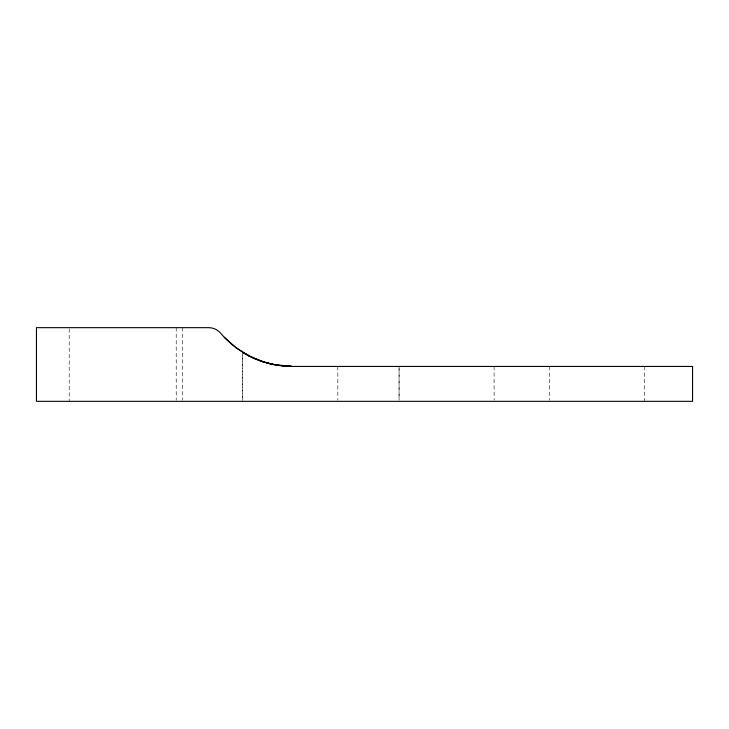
<?xml version="1.0" encoding="UTF-8"?>
<svg xmlns="http://www.w3.org/2000/svg" width="729" height="729" viewBox="0 0 729 729"><rect width="100%" height="100%" fill="white"/><g stroke="black" fill="none" stroke-linecap="round" stroke-linejoin="round"><path stroke-width="0.55" stroke-dasharray="3.65 2.73" d="M644.308 366.441L644.308 401.333M549.374 366.441L549.393 400.203M494.089 366.441L494.116 400.203M399.091 366.441L399.091 400.203M399.064 368.692L399.064 400.203M337.809 366.441L337.837 400.203M182.569 327.667L182.569 400.194M176.218 327.667L176.218 400.194M69.209 328.806L69.209 401.333M242.675 400.221L242.675 352.326L242.629 400.221"/><path stroke-width="1.09" d="M272.682 364.427L291.937 366.441L692.55 366.441L692.55 401.333L36.45 401.333L36.45 327.667L208.786 327.667A15.509 15.509 0 0 1 220.668 333.208C238.183 353.948 264.818 366.222 291.937 366.441L281.722 365.748M276.637 365.174L291.937 366.441M272.163 364.309L274.414 364.773M264.044 362.158L279.453 365.594M269.648 363.716L271.553 364.163M269.302 363.625L271.47 364.145M266.44 362.878L268.691 363.489M266.386 362.842L268.217 363.361M261.729 361.402L265.256 362.513L259.715 360.664M260.827 361.065L254.722 358.677M263.014 361.739L249.446 356.171L236.068 347.797L224.295 337.281M254.621 358.613L257.109 359.67M252.908 357.848L253.792 358.258M252.626 357.711L253.537 358.149M244.379 353.365L250.849 356.873M249.345 356.117L244.434 353.401M244.06 353.182L243.112 352.599L244.051 353.173"/></g></svg>
